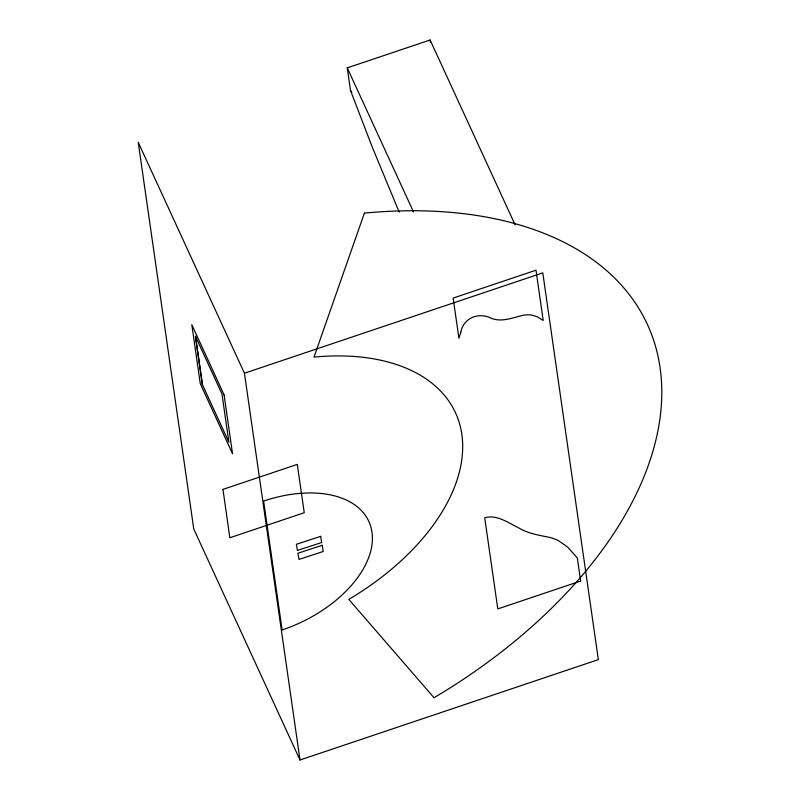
<?xml version="1.0" encoding="UTF-8"?>
<svg xmlns="http://www.w3.org/2000/svg" width="800" height="800" viewBox="0 0 800 800"><rect width="100%" height="100%" fill="white"/><g stroke="black" fill="none" stroke-linecap="round" stroke-linejoin="round"><path stroke-width="1.2" d="M399.19 212.09L372.31 147.21L350.51 90.49L347.26 67.87L430.11 40L515.12 224.84M244.44 373.23L542.78 272.86L598.35 659.62L300.01 760L193.77 529.03L138.21 142.26L244.44 373.23L300.01 760M222.9 489.41L297.3 464.38L304.24 512.72L229.84 537.76L222.96 489.39M350.51 90.49L351.84 92.18M347.26 67.87L413.5 211.89M202.4 384.61L228.89 442.21L221.95 393.87L195.45 336.27L202.4 384.61L195.47 336.31M430.11 40L430.46 42.45M460.78 332.34L458.92 338.29L453.14 298.08L535.99 270.2L543.21 320.47L537.25 316.77L531.58 315.07A22.39 13.44 -24.7 0 0 523.46 315.21C512.94 317.47 502.1 322.59 491.33 318.29C478.86 311.83 463.39 317.74 460.78 332.34M364.39 213.14L314 357.1A211.24 126.83 -24.7 0 1 461.83 434.36A211.24 126.83 -24.7 0 1 348.81 599.39L434.01 697.73A422.48 253.66 -24.7 0 0 660.07 367.67A422.48 253.66 -24.7 0 0 364.39 213.14M580.65 581.04L497.8 608.91L484.7 517.73C497 514.37 508.23 522.77 518.73 527.89C528.22 533.72 539.28 535.24 549.96 537.47A66.14 39.71 -24.7 0 1 558.57 540.73L567.62 547.05L577.33 557.95L580.65 581.04M320.63 536.36L296.37 544.29L297.43 550.45L321.69 542.52L320.63 536.36M322.18 545.32L297.92 553.24L298.98 559.41L323.24 551.48L322.18 545.32M224.07 394.85L191.8 324.68L200.27 383.63L232.54 453.79L224.07 394.85M282.12 629.98L263.6 501.06A105.62 63.42 -24.7 0 1 371.98 532.17A105.62 63.42 -24.7 0 1 282.12 629.98"/></g></svg>
